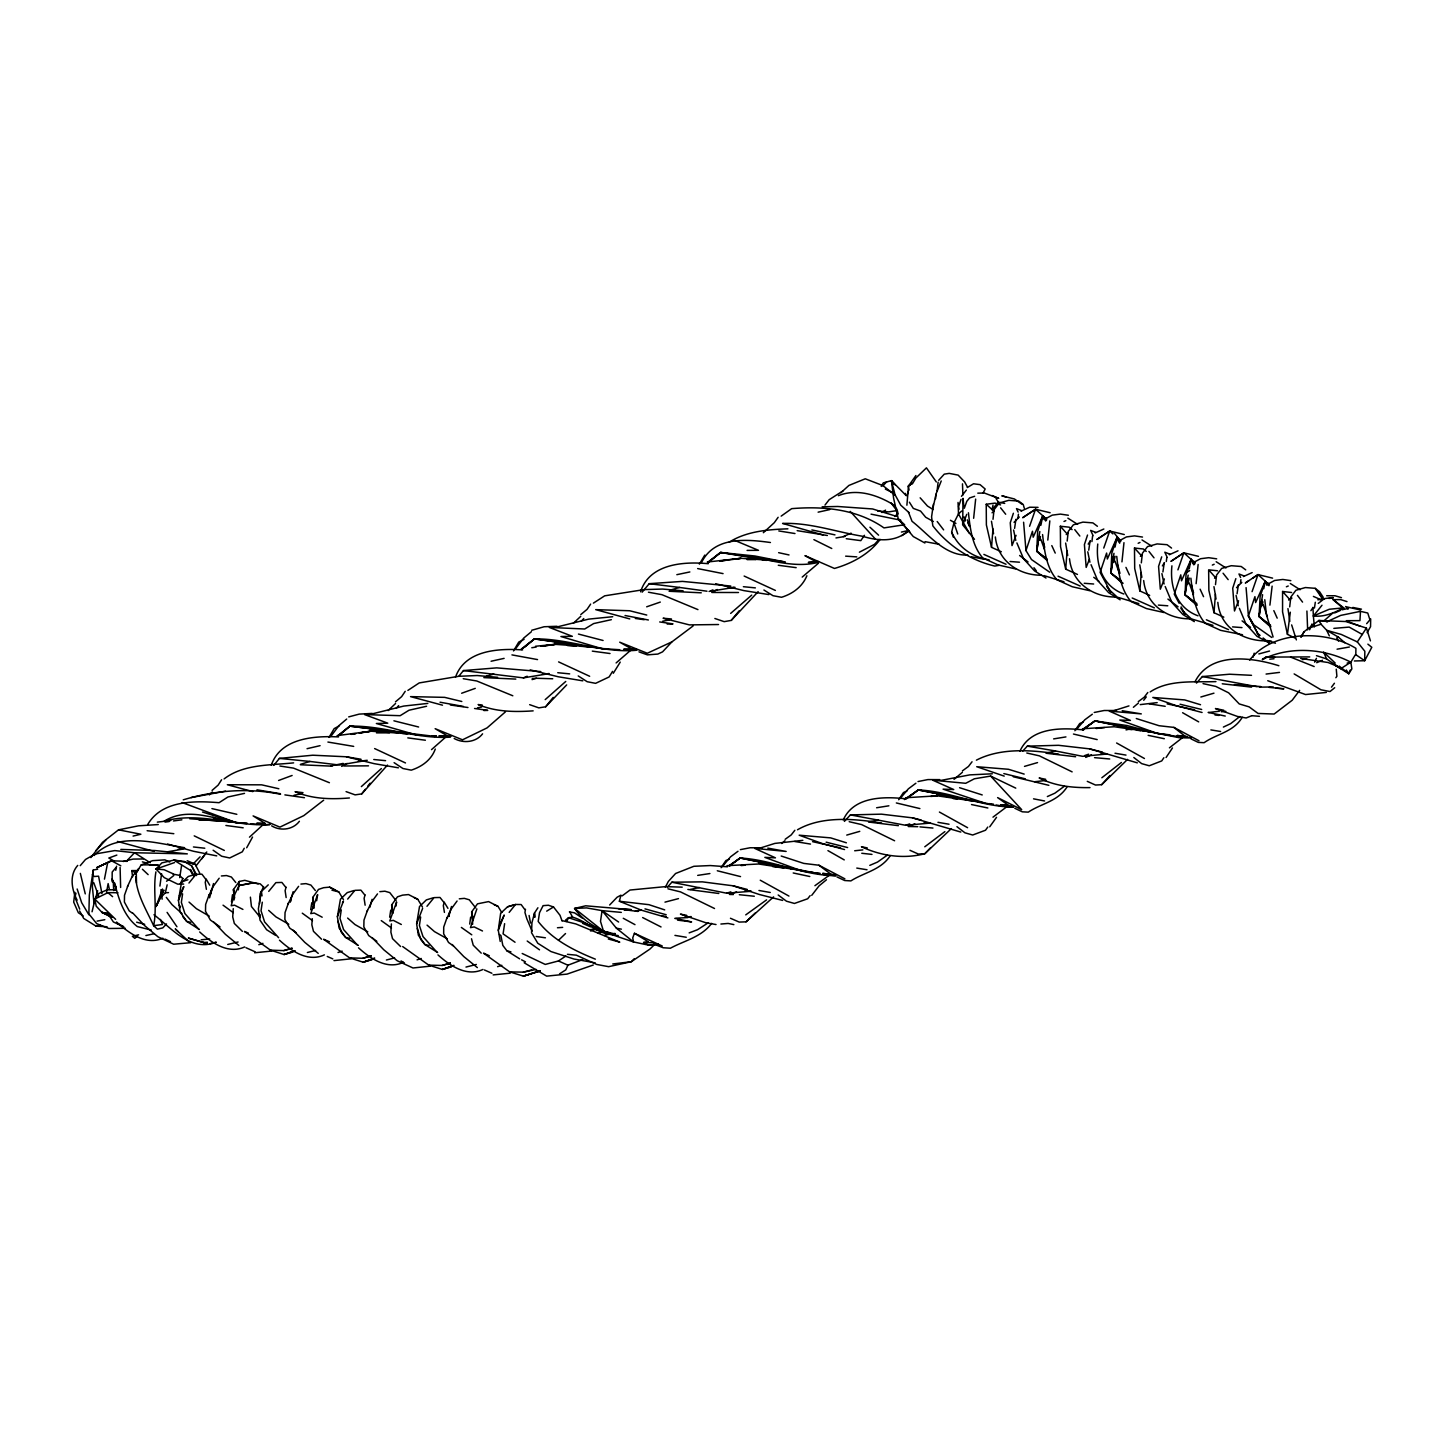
<?xml version="1.0" encoding="UTF-8"?>
<svg xmlns="http://www.w3.org/2000/svg" width="1444" height="1444" viewBox="0 0 1444 1444"><rect width="100%" height="100%" fill="white"/><g stroke="black" fill="none" stroke-linecap="round" stroke-linejoin="round"><path stroke-width="1.5" d="M1291.604 592.509L1282.579 591.48L1282.561 611.877L1287.434 634.367L1295.25 638.158M1306.91 611.029L1307.65 629.837M1355.808 654.601L1355.916 648.338C1325.773 629.512 1272.417 630.45 1249.674 660.088M161.584 873.746L159.905 886.074M181.619 865.335L179.706 877.627M534.298 917.265L534.497 913.023L537.926 907.771M935.604 498.703L935.802 494.299M238.332 889.865L239.325 881.454L244.794 880.335L258.169 883.963M97.669 869.216L93.282 870.01L92.362 886.706L94.022 903.529L92.055 911.778M1370.121 620.397L1367.757 613.032L1360.483 611.335L1359.959 620.631L1346.331 620.685M259.487 903.908L260.1 893.818L263.566 886.797M907.933 493.686L908.384 486.105L912.067 483.451L908.384 486.105L909.088 490.112M975.657 499.082L973.635 518.288M1049.824 520.887L1047.803 540.074M1123.974 542.673L1121.952 561.878M1198.141 564.478L1196.119 583.665M391.396 923.925L390.891 932.174L392.515 938.636L400.602 946.524M233.26 908.655L232.719 916.922L234.325 923.438L242.393 931.38M312.247 918.637L311.85 924.828L313.474 931.326L321.543 939.214M1272.128 586.138L1269.908 605.144M115.213 890.172L115.52 885.966M1001.342 551.77L991.541 547.348L992.967 528.901M1077.459 574.441L1065.69 569.135L1067.134 550.706M1149.659 595.361L1139.858 590.939L1141.283 572.492M1223.808 617.148L1214.007 612.725L1215.451 594.296M906.886 505.219L908.041 491.772M500.22 941.434L498.288 930.261L500.635 913.294L507.566 906.796L514.154 904.865M1287.434 634.367L1290.322 612.202M993.003 519.28L994.068 509.696L999.194 503.017L1008.796 500.328L1018.742 501.104L1023.236 504.498L1024.301 508.27M1067.17 541.067L1068.235 531.5L1073.361 524.822L1082.964 522.114L1092.891 522.89L1097.404 526.284M1141.32 562.871L1142.384 553.287L1147.511 546.608L1157.113 543.919L1167.059 544.695L1171.553 548.088M1215.487 584.658L1216.552 575.091L1221.678 568.413L1231.281 565.705L1241.208 566.499L1245.721 569.875M1289.691 606.877L1290.81 597.076L1295.9 590.271L1305.376 587.546L1315.159 588.322L1319.599 591.733L1323.227 597.311L1322.307 598.538L1315.159 588.322M74.835 892.302L73.698 902.085L78.355 912.752L83.174 915.911M449.012 916.272L449.481 912.337M937.102 490.707L938.113 482.152M1018.002 517.909L1018.435 514.208M1091.935 541.554L1092.585 536.013M1166.319 561.499L1166.752 557.799M1240.468 583.304L1240.919 579.604M211.041 893.529L211.51 889.522M437.622 952.499L424.951 944.575L418.363 935.171L416.63 923.853L419.518 906.525L426.359 899.901L433.038 897.861M562.059 920.911L560.001 915.279L553.503 906.976L548.431 905.244L542.998 905.659M199.362 929.449L186.691 921.38L180.139 911.85L178.442 900.442L181.403 883.006L188.316 876.472L194.958 874.468M358.274 945.351L345.621 937.427L339.087 927.987L337.391 916.633L340.423 899.215L347.246 892.609L353.942 890.533M469.715 924.07L470.636 917.12M290.479 901.688L291.002 897.681M933.384 504.209L931.579 516.916L932.842 525.833C948.076 545.652 970.44 560.398 994.772 566.066L999.122 565.326M420.637 917.048L419.41 925.532L423.002 936.614L437.117 952.372M182.594 893.818L181.348 902.374L184.886 913.565L198.893 929.467M1014.591 528.378L1015.926 519.335M1088.74 550.182L1090.076 541.121M1162.907 571.968L1164.243 562.925M1237.057 593.773L1238.392 584.73M231.455 901.778L232.502 894.702M341.271 909.9L339.99 918.438L343.564 929.557L357.607 945.315M621.299 912.391L602.076 910.641L600.505 921.362L603.538 931.344L607.762 934.124L618.267 935.586M1314.455 608.014L1315.303 602.274M262.303 902.193L261.039 910.749L264.577 921.886L278.602 937.697M504.624 923.655L503.09 933.853L515.039 942.246M1038.976 536.59L1036.72 551.229L1046.81 560.182M395.945 906.128L396.595 902.013L389.772 920.983L393.31 920.351L401.324 924.485M93.282 870.01L89.329 895.118L88.86 914.756L81.676 902.699L77.146 888.999M316.651 900.785L317.626 894.612L310.731 913.637L314.232 913.023L322.192 917.211M389.663 917.193L390.746 910.135M1039.824 531.536L1036.72 551.229L1047.026 559.893M1113.974 553.341L1110.887 573.033L1122.656 583.466M1188.141 575.127L1185.037 594.82L1196.805 605.253M310.695 909.756L311.814 902.699M525.472 909.233L524.948 912.482L526.861 918.871L532.096 931.145M1261.388 601.913L1259.042 616.516L1270.576 626.931M1262.597 594.693L1259.042 616.516L1270.792 626.588M104.455 879.143L107.65 862.79M106.513 892.392L108.138 883.62L109.383 889.414M115.755 870.263L116.567 866.201M1040.889 525.255L1042.803 515.761L1046.503 520.345M1115.057 547.059L1116.97 537.565L1119.425 540.616M1189.206 568.846L1191.12 559.351L1194.82 563.936M1263.735 588.719L1265.269 581.156L1268.969 585.722M194.074 876.075L194.76 872.717L191.745 865.985L184.327 861.454L173.876 860.101L161.836 862.898L156.024 869.035L164.273 877.645L177.738 884.161L183.641 884.071M155.916 871.887C152.829 889.63 157.306 907.753 153.642 925.694L157.396 929.142L162.775 927.896L166.529 923.925M268.259 884.847L261.418 891.435L258.368 908.872L260.064 920.261L266.598 929.719L275.623 935.423M993.021 505.129L992.01 509.678L998.382 502.169L1004.699 503.396M933.023 507.783L936.217 493.505L941.235 480.96M162.486 888.999L156.078 906.489L160.374 897.915L165.356 892.753L167.161 884.829M1040.51 536.482L1039.644 540.363L1039.409 536.446M1115.111 556.337L1113.793 562.149L1113.45 556.301L1110.887 573.033L1122.909 583.123M1189.278 578.141L1187.961 583.954L1187.618 578.087L1185.037 594.82L1197.058 604.928M1262.94 601.823L1262.056 605.686L1261.731 599.838M75.954 893.204L74.944 897.247L79.709 909.178M953.365 537.204L951.65 532.096L953.961 522.872L958.455 513.902L961.686 511.032M667.886 917.915L641.371 910.171L619.368 901.255L620.938 895.172L617.111 897.229L609.657 904.991M286.074 887.176L285.118 890.659L286.147 897.554M1253.085 657.237L1254.186 653.175M209.597 897.825L213.513 883.529M365.061 894.865L364.105 898.33L365.133 905.207M448.705 916.579L451.485 906.489M290.28 901.886L293.15 891.688M369.79 907.446L372.083 899.305M94.022 903.529L97.669 890.731M180.301 883.674L182.955 878.349M1029.59 526.284L1035.547 509.227L1050.131 512.746M1103.757 548.07L1109.696 531.013L1124.28 534.551M1177.925 569.875L1183.863 552.817L1198.448 556.337M1252.074 591.661L1258.013 574.604L1272.597 578.141M1013.381 513.27L1010.259 522.8L1012.009 545.615L1016.071 535.345M1087.531 535.056L1084.408 544.605L1086.177 567.402L1089.426 559.207M1161.698 556.861L1158.575 566.391L1160.326 589.206L1164.387 578.936M1235.847 578.647L1232.725 588.195L1234.494 610.992L1238.555 600.74M1049.68 572.203L1031.503 559.55L1025.962 550.579L1032.46 531.266L1033.182 537.204L1042.803 515.761L1045.727 521.067M1246.082 587.618L1248.41 615.956L1259.006 635.901L1248.41 615.956L1254.926 596.643L1255.63 602.563L1265.269 581.156L1267.236 584.676M961.054 499.371L958.617 506.465L959.015 509.245M447.117 917.409L443.723 927.048L443.651 933.799L448.561 942.481L453.434 945.928M127.938 885.569L124.509 895.226L124.401 902.067L129.22 910.875L132.451 913.24M367.444 910.406L363.978 920.099L363.834 926.886L368.725 935.586L376.83 941.308M964.321 508.252L966.794 501.321L969.592 497.945L974.628 496.285M209.127 894.72L205.644 904.431L205.499 911.254L210.355 920.008L220.066 926.94M288.511 902.861L285.046 912.572L284.865 919.395L289.757 928.113L296.237 932.698M662.236 946L634.421 933.275L632.725 937.914L633.519 941.939L649.186 945.279L657.092 944.232M498.288 930.261L504.173 915.027L499.516 925.261M963.473 522.728L966.74 514.353M416.63 923.853L422.641 908.402M337.391 916.633L343.455 901.164L342.481 902.717M178.442 900.442L183.803 886.941M1335.628 665.594L1348.786 673.68L1350.194 670.106M476.881 908.908L470.455 927.626L474.21 926.922L482.495 930.983M1309.636 629.746L1312.036 623.934M160.374 897.915L163.894 890.046L156.078 906.489M271.255 765.284C280.515 738.064 314.088 735.682 338.528 736.927M582.78 959.574L567.925 965.206L565.759 969.881L559.55 973.87M127.505 886.526L132.018 876.761L138.624 868.783L135.537 874.162M566.752 921.489L568.521 917.698L572.6 917.175C585.416 920.64 594.585 931.398 607.762 934.124M1314.654 662.164L1316.441 658.32M455.528 677.128C464.932 650.125 498.397 648.248 522.584 649.908M179.291 895.948L183.677 886.58M640.594 591.805C649.421 563.702 683.535 561.355 708.282 563.702M446.81 918.438L451.412 908.763L457.08 901.002M208.766 895.84L213.459 886.074L219.181 878.223M288.096 903.98L292.825 894.197L298.601 886.345M367.029 911.489L371.74 901.724L377.498 893.89M263.638 887.103L260.209 883.854L253.566 882.681L239.108 885.479L234 895.858L231.166 905.767L234.578 905.189L242.917 909.413M542.655 906.525L539.514 912.698L538.197 921.471C552.474 939.845 574.207 950.639 595.361 959.159M665.341 887.302L668.301 881.508L675.593 873.494L693.878 866.292L710.322 865.552L727.469 866.797M983.202 492.855L985.169 489.011L980.061 484.642L973.545 483.776L967.281 487.567M179.904 907.789L180.518 906.597L179.182 905.226M252.538 837.069L246.689 847.772M843.242 819.993C853.747 796.167 884.45 796.366 906.543 798.893M1019.915 751.241C1030.529 727.253 1061.394 727.523 1083.668 729.942M244.235 848.26L242.303 851.816L229.686 857.971L221.654 856.238L213.134 850.227M1195.036 681.748C1210.162 651.424 1251.984 657.309 1278.861 665.72M259.667 916.164L260.299 914.991L259.017 913.637M435.276 749.075C431.341 759.959 421.901 766.674 411.251 770.157L402.948 768.515L394.104 762.667M147.829 824.289C162.161 800.265 194.344 800.68 219.055 802.702L227.917 796.998L244.523 793.37M1301.152 636.912L1304.076 631.714L1318.841 620.487L1345.772 621.534L1366.421 628.068L1370.446 640.865M620.234 662.11L613.303 673.265M895.731 516.14L897.933 512.277M1367.107 632.653L1370.555 626.66L1370.681 618.953L1366.656 623.682M329.015 737.415L334.16 728.642L339.466 725.682M513.523 650.937L518.739 642.093L524.082 639.331M881.237 486.393L883.313 482.874L891.435 480.653L895.37 485.058M806.889 575.759C802.377 586.769 792.666 593.845 781.529 597.274L772.991 595.704L763.912 590.018M1300.9 637.093L1304.076 631.714M699.365 564.153L704.78 555.092M912.464 483.74L915.839 478.072L926.434 467.856L936.326 481.953M1316.459 655.666L1326.639 658.933L1340.772 668.698L1350.844 662.2L1355.302 654.836M1354.364 660.973L1364.688 660.72L1364.833 651.262L1357.342 641.912L1366.421 628.068M612.581 671.37L609.115 676.947L595.614 683.337L587.185 681.712L578.232 675.936M1172.456 747.956L1166.084 757.486M77.723 865.407C69.095 875.1 71.677 889.576 77.128 900.172M169.778 862.05L164.887 859.866L152.649 860.642L141.223 864.902L136.278 872.736L136.512 882.988M221.6 779.742L218.152 785.103L212.069 790.409M1339.13 666.045L1348.786 673.68L1351.855 668.933L1350.844 662.2C1323.841 648.157 1289.781 646.009 1262.291 659.457L1266.027 657.092L1309.726 656.912M1014.049 522.331L1019.32 516.988M1088.198 544.117L1090.364 540.814M996.522 817.322L989.718 826.798M1162.366 565.922L1164.514 562.6M1236.515 587.708L1241.786 582.365M721.116 867.7L725.881 860.552L729.31 859.108M898.673 799.741L903.457 792.557L906.85 791.095M1074.896 730.736L1079.697 723.534L1083.036 722.054M405.222 691.315L401.649 696.622L395.475 701.838M1163.864 757.739L1161.734 760.916L1149.244 765.771L1141.662 763.623L1133.829 757.522M1310.881 610.686L1312.776 607.852M590.65 604.097L587.04 609.386L580.795 614.566M864.469 535.309L860.804 540.634L846.256 538.72M908.384 486.105L915.929 475.509M206.781 851.978L196.077 865.84M201.907 858.801L205.698 853.476M778.135 517.295L774.309 522.674L763.334 532.71M392.208 913.204L391.667 904.901L397.461 896.832L402.551 895.136L408.508 894.558L417.785 899.323L422.46 907.031M1335.862 677.723L1336.891 676.279L1336.26 669.186M987.786 827.069L985.512 830.228L972.696 835.011L964.953 832.827L956.939 826.672M239.325 881.454L233.477 889.486L234.163 899.937M387.497 765.067L361.74 793.893L355.116 794.868L346.073 791.619M1299.636 690.358L1292.199 700.25L1274.149 714.04L1258.067 713.444L1249.132 706.874L1239.241 703.932L1228.645 692.831L1215.74 686.405L1203.051 683.626M330.658 736.584L338.979 725.574L346.704 719.04M1331.494 687.163L1334.436 683.247M90.9 857.61L102.452 842.375L118.552 829.831L138.534 825.824L158.262 824.56M1147.818 692.488L1144.262 697.181L1138.287 701.622M105.917 839.848L95.665 850.823M515.418 648.916L523.721 638.067L531.446 631.66M972.047 761.782L968.455 766.457L962.426 770.879M824.993 505.075L829.199 499.66L843.079 490.852M701.748 562.077C714.744 536.356 746.295 539.19 770.428 542.511M1143.72 700.25L1146.301 696.911M361.74 793.893L365.314 789.308M367.697 786.24L370.097 783.189M794.85 830.282L791.204 834.939L785.139 839.307M810.138 895.641L807.683 898.764L794.435 903.457L786.457 901.2L778.19 894.991M961.469 496.303L966.361 490.076M758.154 591.625L731.242 620.415L724.166 621.642L714.87 618.483M693.102 625.956L671.875 641.894L662.561 651.858L657.814 654.078L647.399 654.854L638.97 651.858M509.172 912.391L515.526 904.467L521.14 904.54L524.75 909.467M273.782 765.374L279.396 758.407L312.77 755.212L346.38 756.782L360.982 759.237M1314.383 626.876L1313.372 615.992L1322 605.235M529.659 704.672L538.829 707.867L545.652 706.784L553.196 697.398M188.965 883.024L196.023 874.324L201.907 874.162L205.553 878.999M880.154 539.406C868.999 554.388 851.653 563.539 834.452 568.449L804.958 555.633L816.835 562.221L808.315 562.42L818.622 561.554M426.973 906.291L434.048 897.626L440.005 897.464L443.831 902.301M268.728 891.381L275.894 882.627L281.887 882.428L285.713 887.248M459.228 675.72L463.452 670.576L496.7 667.868L540.778 671.586M347.679 899.089L354.881 890.352L360.892 890.136L364.772 894.955M731.242 620.415L739.147 610.83M642.147 592.166L649.24 583.683L682.362 581.39L730.772 586.047M115.664 867.916L112.181 872.068L112.145 881.742M722.361 866.544L730.52 856.852L737.974 851.292M900.045 798.604L908.366 788.839L915.893 783.226M80.232 865.66L85.539 859.451L95.051 854.018L114.78 850.588L134.545 852.754L187.323 853.873L154.851 850.534L120.845 849.415M1076.376 729.599L1084.769 719.816L1092.35 714.202M1127.565 759.382L1101.664 784.688L1095.509 785.049L1087.278 781.348M951.379 828.585L924.792 853.747C903.763 859.18 881.345 856.093 861.454 846.744L867.248 847.899M667.399 887.23L671.839 882.23L702.344 881.851L733.101 885.804L747.216 889.414M882.934 485.924L886.652 481.773M773.587 896.886L746.025 921.832L739.202 922.084L730.447 918.258M1101.664 784.688L1110.003 775.482M396.197 708.354L398.67 705.611M938.672 480.311L944.25 474.155L949.213 473.379L958.148 475.112L964.646 481.917L967.318 486.899M1196.462 683.102L1202.401 676.55L1229.53 674.222L1251.515 675.323M879.035 539.442L874.522 544.334L859.379 552.186M581.264 621.227L583.755 618.537M844.397 821.383L850.408 814.903L881.436 814.163L912.428 817.846L921.128 820.048M1022.803 751.024L1027.334 746.151L1058.524 745.303L1089.66 748.876L1102.422 752.125M811.745 895.334L819.019 885.912L826.455 879.775M127.902 859.685L134.545 852.754L150.194 862.736M545.652 706.784L566.68 684.907M930.658 847.646L924.792 853.747L918.366 854.054L909.955 850.299M193.009 864.072L200.084 856.852M634.259 958.726L631.335 961.704L608.628 966.686L596.697 964.448L576.318 955.17L567.42 954.322M1288.662 600.054L1291.965 598.087M1242.255 717.289C1233.465 732.126 1216.823 733.787 1204.116 742.685L1198.303 742.396L1191.011 738.877M94.059 855.534C117.596 831.202 155.212 843.043 184.561 847.682M209.362 794.886L212.34 791.962M381.378 768.569L361.361 786.601M655.377 943.78L649.908 949.087L631.335 961.704L612.761 963.978M1067.008 786.998C1057.766 801.492 1041.268 803.478 1028.272 812.142L1022.298 811.817L1014.771 808.261M565.741 681.46L545.2 699.618M558.521 940.279L565.525 933.546M299.395 821.293C293.006 829.831 280.497 831.329 271.652 825.86M746.025 921.832L755.519 912.77M388.129 710.574L395.566 703.499M751.728 595.108L730.646 613.411M890.118 855.931C880.551 870.191 864.126 872.447 850.877 880.894L844.722 880.533L836.96 876.923M573.322 623.285L580.759 616.335M482.585 733.823C475.942 742.451 463.289 743.624 454.174 738.48M992.064 512.819L994.014 511.032M1066.232 534.623L1068.163 532.836M1140.381 556.409L1142.33 554.622M1214.548 578.214L1216.48 576.427M249.469 837.177L264.126 823.73M840.859 492.729L848.91 485.437L865.263 478.794L882.862 485.563L894.955 495.057M323.673 800.193L303.8 815.625L279.937 827.123L253.097 815.896L265.209 823.477L256.707 823.333L265.389 823.549M431.521 749.635L445.366 737.397M1323.444 621.299L1332.794 613.05M505.472 711.82L487.043 727.902L462.513 739.815L435.149 728.678L447.676 736.043L438.94 735.917L451.304 736.025M616.119 662.94L630.288 650.612M711.712 923.348C701.098 937.318 684.673 940.459 670.377 948.221L663.193 947.751L653.464 943.997M802.214 577.077L818.495 563.196M338.311 735.989L349.881 726.151C383.887 725.321 416.576 739.346 450.456 737.144M1121.428 762.468L1101.844 777.756M781.637 843.495L784.94 840.697M954.051 779.345L962.408 772.287M1133.378 707.289L1138.432 703.048M137.451 936.109L134.797 938.329L132.397 936.362L138.588 934.846M338.546 735.592L349.881 726.151L381.27 730.104L370.205 730.014L389.681 731.855M524.551 647.165L534.442 638.898C568.954 638.41 602.094 653.446 636.551 650.251M944.881 831.618L924.774 846.798M708.426 562.456L720.628 552.456L754.941 556.012L785.175 561.987L720.628 552.456L708.083 561.969M565.488 920.171L568.521 917.698L587.311 923.907M521.464 649.511L534.442 638.898L565.813 643.176L554.749 642.959L576.445 645.179M1334.707 687.723L1330.032 691.532L1320.971 689.799L1294.149 673.915M707.65 562.871L720.628 552.456L758.19 558.72M338.167 735.375L349.881 726.151L435.041 736.44M166.547 881.255L173.803 875.515M766.602 899.865L745.736 914.882M1318.246 603.43L1324.437 598.592L1332.92 597.563M1169.423 747.848L1182.51 737.631M822.99 534.948L782.594 523.432C810.012 522.457 835.769 531.861 862.501 536.247C877.663 541.031 896.237 542.529 908.457 530.435M521.049 649.24L534.442 638.898L601.823 648.609L619.783 649.728M894.811 516.501L898.294 513.793M1239.891 716.495L1230.631 723.661L1223.375 727.072M992.985 817.16L1006.45 806.997M1262.67 659.637L1266.027 657.092L1274.673 657.11M729.491 866.057L740.176 858.007C772.847 859.721 803.153 875.624 835.859 875.714L823.279 874.396M908.096 797.611L918.312 789.94C950.784 791.33 980.945 806.961 1013.381 807.015M1082.91 729.888L1094.949 720.917L1126.898 725.52L1157.222 733.371L1176.806 736.386M622.093 895.912L629.981 890.046L665.702 886.598L682.2 887.157M1064.463 786.168L1054.842 793.207L1047.351 796.565M907.861 797.557L918.312 789.94L947.3 795.626L936.957 794.85L956.036 798.009M1082.675 729.834L1094.949 720.917L1132.638 728.841M729.798 865.516L740.176 858.007L769.02 863.891L758.678 863.061L784.182 867.411M814.921 885.695L830.553 874.36M781.168 516.122L791.673 508.649C823.495 506.05 856.96 508.974 883.981 527.908L903.98 524.804M887.428 855.083L877.519 862.068L869.793 865.371M904.377 799.561L918.312 789.94L991.649 804.344M882.013 512.53L885.533 510.111M729.058 865.66L740.176 858.007L819.055 873.728M1082.657 729.346L1094.949 720.917L1179.17 737.703L1191.336 737.613L1183.322 737.397M224.109 778.912C243.458 763.948 270.281 765.374 293.619 762.865M522.205 953.491L545.254 964.43L558.449 960.964L565.886 956.018M407.894 690.394L419.229 682.922L458.687 676.297L477.206 675.539L497.602 677.326M1035.547 509.227L1022.821 517.62L1035.547 509.227L1046.719 519.335L1045.564 517.71M1109.696 531.013L1096.989 539.424L1109.696 531.013L1112.891 533.901M1183.863 552.817L1171.138 561.211L1183.863 552.817L1195.036 562.925L1193.881 561.301M1248.934 580.614L1245.306 583.015L1258.013 574.604L1269.186 584.712L1268.031 583.087M1252.562 578.214L1258.013 574.604M593.412 603.123L604.675 595.831L644.096 589.603L662.579 589.062L683.12 590.831M708.174 922.842L697.56 929.701L689.149 932.896M901.778 535.652L908.817 531.175M546.68 911.146L553.503 906.976M797.503 829.758C821.871 815.679 854.559 818.712 881.58 823.026M1186.679 572.384L1189.694 570.633M976.397 760.158C1000.62 747.559 1032.261 749.851 1058.741 754.165M729.184 542.186C746.458 531.248 767.919 529.533 787.901 528.829M1150.182 691.911C1169.207 679.294 1194.08 682.416 1215.956 681.604M172.847 873.674L164.111 869.721L156.024 869.035L159.4 867.104M120.809 865.804L111.513 860.768L96.928 867.591L111.513 860.768L127.198 861.364M96.928 867.591L111.513 860.768M341.668 766.403L347.12 763.425M1266.532 584.838L1274.655 580.47L1282.813 579.459L1290.828 580.65M1044.12 519.497L1052.261 515.129L1060.383 514.1L1068.361 515.255M1118.27 541.283L1126.428 536.933L1134.533 535.886L1142.511 537.06M1192.437 563.088L1200.578 558.72L1208.7 557.691L1216.678 558.846M717.361 589.513L711.784 592.473L738.498 592.509M671.875 641.894L647.291 653.266L619.711 642.183L632.472 649.403L623.646 649.295L636.262 649.258M117.939 892.717L107.903 892.645L94.763 899.089L96.225 906.2L102.019 912.446L111.152 917.102M1344.779 642.706L1338.462 637.165L1336.675 638.013L1338.534 641.118M1326.747 621.786L1340.718 615.397L1360.483 611.335M1085.707 757.414L1091.429 754.797M531.681 630.288L544.117 626.75L557.041 626.281M1020.98 511.158L1029.698 507.223L1038.055 507.367M1095.148 532.944L1103.848 529.009M1169.297 554.749L1178.015 550.814M1243.464 576.535L1252.165 572.6M909.016 826.419L914.81 823.82M1064.011 521.464L1065.834 520.67M1138.161 543.269L1139.984 542.457M1212.328 565.073L1214.151 564.261M843.332 536.572L851.094 533.161M343.185 763.407L330.73 765.952M463.452 670.576L523.378 677.886L527.186 676.243M730.628 894.377L736.53 891.832M709.094 591.498L712.939 589.856M1334.671 612.924L1340.104 610.595M1312.939 607.364L1313.372 615.992L1329.292 609.26L1343.732 607.834L1333.137 599.639L1340.718 599.603L1346.999 601.606M1286.387 586.787L1288.265 586.011M1316.693 662.688L1322.487 660.305M1251.731 715.719L1246.136 717.975L1237.49 716.459L1215.451 708.553L1223.826 710.249M593.249 965.025L567.059 974.104L546.644 976.126L524.172 962.769M292.121 775.464L278.602 780.482M598.141 933.365L602.094 931.849M116.838 855.083L108.823 858.025L114.437 861.202M475.257 688.373L461.647 693.246M374.321 958.383L363.166 962.209L349.628 957.895L323.582 939.268L329.485 941.741M453.542 965.621L442.387 969.429L428.796 965.152L402.677 946.56M295.208 950.73L284.035 954.52L270.479 950.17L244.451 931.434L248.386 933.095M540.273 970.891L523.396 976.144L509.66 971.866L483.505 953.166L489.299 955.729M403.399 962.336C386.992 970.025 370.368 958.581 358.509 947.824M660.305 602.076L646.677 606.805M324.395 954.863C307.951 962.516 291.327 951.018 279.486 940.206M482.928 969.466C466.484 977.119 449.878 965.621 437.965 954.899M374.718 958.13L363.166 962.209L372.065 959.682M453.939 965.368L442.387 969.429L451.304 966.884M1084.624 755.609L1088.614 754.201M293.673 951.163L284.035 954.52L292.952 952.029M156.024 869.035L174.525 862.573M244.74 946.921C228.17 954.502 211.564 942.842 199.705 931.976M850.408 814.903L905.659 825.282L909.702 823.892M590.506 930.965L596.679 928.871M162.901 938.221C145.609 945.784 128.877 932.986 116.513 922.012M417.081 959.845L421.233 958.473M338.022 952.499L342.156 951.145M258.801 944.701L262.952 943.365M671.839 882.23L726.675 893.204L730.844 891.851M497.602 966.668L501.808 965.332M1112.421 711.152L1128.973 705.899M758.714 848.512L774.886 843.404L802.846 840.336M1310.899 627.436L1321.061 624.241L1326.729 630.324L1338.462 637.165M532.06 679.601L536.374 678.265L552.727 678.77M184.218 880.93L187.9 879.793M79.619 911.002L83.698 918.438L96.116 926.182L100.214 924.9M349.628 957.895L362.859 958.274L371.072 955.747M428.796 965.152L442.135 965.458L450.347 962.949M270.479 950.17L283.764 950.603L291.995 948.094M1213.953 693.174L1200.848 697.001M1037.532 762.594L1024.5 766.385M300.496 764.327L309.955 761.457L339.448 765.049L363.653 760.916M859.776 831.347L846.744 835.083M486.285 676.243L493.884 674.041M97.073 921.11L104.816 919.702M507.566 906.796L515.526 904.467M183.244 799.832C214.795 790.355 248.151 787.648 280.533 794.272M670.052 590.145L679.564 587.455L706.982 591.21M678.481 898.619L664.98 902.139M1258.843 653.933L1269.565 651.027M362.859 958.274L371.126 956.054M442.135 965.458L450.402 963.256M348.708 716.892L359.213 714.112L372.245 713.408M283.764 950.603L292.031 948.419M509.66 971.866L523.306 972.155L531.771 969.917M555.543 627.328L588.737 619.115L612.725 616.714M370.639 714.275L403.778 706.062L427.821 703.409M1343.732 607.834C1334.509 612.635 1324.491 617.274 1313.372 615.992M386.396 960.007L394.627 957.913M604.206 935.477L612.166 933.474M465.979 967.065L476.339 964.466M307.373 952.517L315.622 950.459M123.227 861.49L133.065 859.09L143.317 858.963M1347.126 663.103L1350.844 662.2M227.737 944.466L238.098 941.975M133.083 836.076L140.862 834.235L118.552 829.831M215.968 942.318C190.752 952.065 171.836 928.546 153.985 914.738M838.368 495.689C857.285 488.054 878.06 495.148 894.504 505.4M307.049 748.696L320.081 745.664M1126.031 729.906L1130.165 728.967M210.174 943.6L216.185 942.228M1046.485 753.028L1055.492 750.97L1082.639 756.313L1105.418 754.165M426.594 706.26L409.013 710.231L400.168 715.683L364.592 714.599L387.768 723.173L376.361 723.498L417.334 735.195L421.486 735.339M1302.38 659.655L1306.694 658.699M869.432 821.853L878.439 819.831M145.898 935.55L154.364 933.672M818.116 512.169L829.686 509.606M901.399 532.078L908.745 530.453M611.353 619.675L593.646 623.573L584.712 629.006L549.334 627.436L572.347 636.317L560.922 636.533L601.823 648.609L608.141 648.789M491.086 661.244L504.118 658.374M1341.927 609.819L1348.497 608.393M690.322 889.45L699.419 887.5M941.217 780.356L969.863 774.868L992.335 773.803M523.306 972.155L536.175 969.447M676.839 574.676L689.853 571.95M1094.227 712.47L1104.173 710.502L1116.447 710.52M918.023 781.547L927.896 779.579L939.99 779.634M294.034 795.265L302.464 793.604M740.375 849.632L750.14 847.754L762.017 847.863M662.597 621.245L669.113 619.999M477.386 707.849L481.682 707.018M225.553 791.15L191.059 797.575M239.108 885.479L252.483 883.06M167.432 851.834L182.919 849.09M1349.364 647.02L1337.072 649.186M351.091 734.346L355.098 733.642M359.105 732.938L370.928 731.206L408.129 733.769M1266.081 674.059L1279.492 672.399M337.084 735.628L370.928 731.206L360.152 732.956M523.378 677.886L547.872 673.825M711.152 591.156L733.787 587.437M1015.764 788.135L990.656 776.078L974.375 778.785L965.729 783.298L932.752 780.211L953.744 789.561L943.094 789.146L984.826 803.117M835.968 537.944L845.101 536.446M817.972 562.456C800.102 566.86 781.673 563.106 764.075 559.333M531.789 647.742L536.229 647.02M540.688 646.298L555.254 644.349L592.744 646.966M351.542 734.346L355.838 733.66M1053.633 738.895L1065.943 736.909M635.378 911.128L641.371 910.171M876.616 807.756L888.89 805.806M897.428 510.508L888.692 511.88L877.681 511.068M720.051 560.976L741.115 558.305L772.468 560.507M697.705 875.389L709.907 873.548M658.32 943.871L649.186 945.279L643.573 942.481L648.338 941.777L634.421 933.275M542.403 646.226L555.254 644.349L535.507 646.262M707.289 562.023L741.115 558.305L732.613 559.424M164.995 822.087L169.219 821.51M173.442 820.95L181.89 819.813M991.541 547.348L986.378 524.93L986.234 504.263L995.06 503.108L1000.584 504.913M719.87 561.084L728.372 559.983M614.801 934.358L610.686 933.961L615.018 933.438M1317.831 599.802L1324.455 598.989M1328.877 598.448L1333.299 597.906M1208.574 712.524L1219.404 711.206M178.262 849.162L184.579 848.386M1140.218 704.618L1157.167 702.614M157.342 822.123L170.807 820.535M358.437 761.295L367.245 760.302M1034.77 781.727L1045.817 780.464M542.475 674.276L549.153 673.536M1082.422 728.787L1114.226 726.747L1152.095 732.144M1096.14 728.498L1104.516 727.596M905.568 797.756L937.318 795.824L975.602 801.384M728.263 587.997L734.978 587.275M854.686 850.769L862.844 849.884M726.964 865.678L758.587 863.999L801.962 870.533M333.979 960.603L351.036 958.816M430.041 966.18L412.984 967.985L397.244 960.765L383.779 949.773L372.137 937.661M376.451 732.866L389.465 732.848M1269.763 659.168L1274.041 658.735M254.613 952.769L271.725 951.054M1221.353 711.766L1225.794 711.314M930.73 796.474L937.318 795.824L931.976 796.204M741.079 865.588L745.23 865.191M493.126 974.899L510.255 973.184M201.221 939.791L209.723 938.961M590.488 929.521L594.838 929.106M343.473 899.648L338.817 891.923L329.575 887.139L323.618 887.699L318.528 889.396L312.716 897.464L313.366 907.879M967.931 555.038C944.972 556.211 928.564 534.226 912.03 521.302L908.493 512.169M379.826 891.67L384.898 891.201L389.79 892.627L396.125 900.731M459.282 898.836L464.372 898.367L469.3 899.793L475.69 907.879M207.394 942.21L203.171 942.607L207.07 943.51L188.46 938.131L207.07 943.51M684.853 917.157L691.243 916.579M905.659 825.282L928.691 823.224M300.93 884.071L305.984 883.62L310.893 885.064L315.352 890.533M190.879 942.679L173.641 944.214L157.865 936.723L144.436 925.46L132.83 913.077M269.829 824.596C234.506 826.726 199.615 811.239 164.165 821.185C190.608 804.976 219.091 822.159 246.78 823.549M747.108 559.622L755.772 559.586M221.383 875.966L226.473 875.551L231.383 877.031L235.769 882.519M720.899 924.034L728.137 923.438L733.841 924.611M726.675 893.204L750.14 891.363M632.995 650.287L636.93 649.981M557.456 927.752L562.655 927.373M263.404 824.867L269.847 824.434M532.258 678.499L536.374 678.265M344.033 765.988L368.509 765.843M1326.35 692.416L1305.52 694.546L1267.76 680.72M624.711 910.045L631.317 909.684L585.686 905.803L574.55 908.42C587.943 927.932 612.13 934.791 633.519 941.939L616.408 928.203L602.076 910.641L586.571 907.897L574.55 908.42L603.538 931.344L614.043 933.907M675.936 918.185L687.976 917.572M483.884 710.538L487.747 710.376L474.553 708.481M1100.545 754.075L1106.736 753.822M165.356 892.753L168.479 892.627M923.637 823.116L929.9 822.881M667.182 624.061L672.994 623.88L659.709 621.949M331.921 890.172L338.817 891.923M610.686 933.961L614.963 933.835M744.779 891.201L751.133 891.02M822.123 506.826L837.646 506.483L872.609 508.956L896.471 516.356M1010.06 561.499L1019.482 562.203M1084.227 583.286L1093.649 584.008M1158.377 605.09L1167.799 605.794M1232.544 626.876L1241.966 627.598M977.787 493.162L984.375 493.036L998.364 498.306M1259.258 687.145L1273.283 686.965M115.953 889.757L107.091 889.847L99.203 893.294L94.763 899.089L115.628 919.341M125.411 928.311L108.86 928.492L96.694 923.637L89.203 914.305M747.089 550.399L758.479 550.326L734.581 540.345M141.223 864.902L158.118 864.775L149.328 864.739M132.559 876.779L131.819 870.588L138.028 870.57M332.048 766.168L300.388 764.76M1326.675 595.74L1335.032 595.758L1341.476 597.654M515.815 679.095L483.83 677.615M198.406 819.578L202.503 819.596M701.261 592.816L669.095 591.264M1333.841 628.375L1349.183 627.093L1362.414 634.53M1007.262 806.763L1013.471 806.871M908.168 826.491L917.806 826.69M729.419 894.432L733.371 894.558M436.034 735.88L431.918 735.754L436.034 735.862M643.573 942.481L654.294 942.842M202.521 812.051L236.383 822.719L247.105 823.17M1268.825 640.847C1244.584 641.858 1220.162 628.591 1217.833 602.347M402.587 733.48L406.955 733.696M96.116 926.182L107.073 926.741M567.51 645.558L576.264 646.046M580.65 646.298L593.773 647.038M199.146 819.687L230.354 821.546M845.642 556.157L856.797 556.879M173.821 833.693L147.126 830.715M762.342 560.055L766.71 560.362M775.482 560.976L779.85 561.283M1251.551 687.127L1222.256 683.788M189.669 818.712L230.101 821.817M618.357 908.745L631.317 909.684M1347.108 606.967L1359.923 609.855M1234.439 684.618L1260.756 686.568M1075.618 756.746L1046.07 753.245M1276.063 688.192L1283.878 688.806L1269.168 687.38M1252.183 715.737L1259.475 716.314M898.385 825.661L868.53 822.033M250.931 823.874L257.176 824.362M1094.552 757.649L1109.714 758.984M718.787 893.475L687.867 889.432M671.46 618.971L663.103 618.231L689.402 624.891L718.534 624.53M919.972 826.889L932.95 828.062M394.013 732.27L398.327 732.686M402.659 733.083L406.991 733.498M373.761 759.508L385.584 760.663M1242.508 634.746L1220.595 630.342L1205.18 623.321C1194.477 610.902 1192.672 593.809 1190.885 578.16M557.745 672.705L569.676 673.879M353.69 746.386L327.914 742.054M743.371 586.697L755.374 587.888M1187.257 736.53L1177.077 735.501L1185.091 736.241L1173.882 727.397L1159.045 725.718L1136.302 718.534M279.396 758.407L309.955 761.457M739.31 894.72L754.309 896.237M580.777 645.612L593.791 646.93M1215 715.015L1219.097 715.43M482.188 704.997L478.108 704.564C495.888 711.946 514.66 712.109 533.161 710.863M1011.197 805.914L1000.656 804.831L1008.833 805.59L997.624 797.611L1021.684 809.651L990.656 776.078M1065.69 569.135L1060.546 546.716L1060.329 526.248L1069.21 527.186L1072.08 529.641M1139.858 590.939L1134.695 568.521L1134.479 548.052L1143.377 548.991L1146.229 551.428M1217.527 570.777L1208.646 569.838L1208.863 590.307L1214.007 612.725M835.733 874.811L822.629 873.421L830.968 874.234L818.91 865.227L803.766 863.404L781.204 856.039M619.368 901.255L648.97 904.684L664.709 909.882M861.779 853.278L871.977 854.397M536.193 936.488L545.417 937.806M537.547 659.583L511.952 654.89M193.442 846.96L204.795 848.224M762.522 559.207L766.854 559.712M1127.62 729.166L1131.988 729.671M1136.356 730.177L1140.724 730.682M1147.294 731.422L1151.662 731.928L1136.861 729.527M280.443 793.713L256.978 789.814M816.203 872.844L820.102 873.295M1169.839 734.852L1157.222 733.371L1119.768 720.033L1130.417 720.412L1109.263 711.116L1141.301 713.896L1122.205 710.719M900.785 520.201L871.039 514.154M953.202 798.586L957.589 799.092M968.527 800.391L975.097 801.167M303.005 792.666L295.063 791.709C312.608 799.146 331.127 799.434 349.412 797.972M989.122 803.64L993.436 804.146M813.207 872.429L802.142 871.075L764.851 857.375L775.446 857.844L754.707 848.386L786.15 851.437L767.811 848.133M723.065 573.611L697.651 568.575M649.24 583.683L679.564 587.455M772.757 866.617L783.749 867.97M790.355 868.783L794.741 869.324M1327.794 621.624L1318.841 620.487L1321.061 624.241M623.573 909.63L638.031 911.453M677.561 920.135L691.604 921.922L674.763 918.384M463.416 706.441L440.041 702.217M778.298 565.272L796.167 567.654M592.311 651.136L610.018 653.518M407.804 737.884L425.384 740.231M225.896 825.463L243.188 827.809M648.374 619.981L625.072 615.523M635.342 618.447L644.204 619.711M450.366 704.997L467.964 707.524M284.883 794.886L304.449 797.702M569.369 911.886L574.55 912.861L582.492 918.24M1271.532 641.208L1267.2 640.576L1275.449 643.23M1300.683 658.464L1328.083 662.507L1337.288 666.37L1333.281 663.536M827.358 535.489L797.178 530.652M1149.225 703.842L1165.2 706.315M279.901 766.024L293.511 768.118L329.412 782.72M996.125 805.03L1000.584 805.716M768.804 594.567L743.895 590.614L715.737 583.755M778.803 530.941L794.976 533.54M1210.866 729.906L1220.613 731.494M794.615 841.473L810.499 844.072M1202.401 676.55L1257.182 686.712M1097.187 739.599L1073.452 734.039M960.26 798.712L968.744 800.102M856.779 868.079L867.014 869.757M582.78 680.828L558.16 676.749L530.183 669.872M674.944 935.387L686.261 937.264M834.975 534.876L811.871 529.93M919.9 808.586L896.345 802.954M1115.021 753.245L1125.995 755.104M463.235 678.698L476.773 680.99L512.819 695.773M1027.334 746.151L1055.492 750.97M398.363 767.811L374.086 763.641L346.38 756.782M790.572 868.512L794.814 869.234M937.968 822.322L949.051 824.235M716.025 924.539L705.827 922.752L680.431 914.124L686.694 915.37M740.537 876.598L717.289 870.768M758.966 890.479L770.248 892.482M236.834 814.308L211.925 808.604M595.217 962.859L573.972 959.033L550.94 951.542L537.8 943.275L531.536 932.734L531.933 922.752L534.497 913.023L535.092 917.102M648.446 592.221L661.912 594.675L697.957 609.621M110.502 915.586L102.019 912.446L108.426 913.619M925.044 541.662L939.358 544.316M971.487 556.806L983.833 559.117M1041.828 575.235C1018.706 575.452 997.804 561.012 995.367 536.951M1115.995 597.04C1092.873 597.238 1071.953 582.816 1069.517 558.756M1190.163 618.844C1167.023 619.043 1146.121 604.603 1143.684 580.542M1201.679 709.473L1180.055 704.239M172.991 874.107L179.597 875.371L182.774 878.656M1025.366 778.857L1003.833 773.587M1033.543 798.839L1044.572 800.969M616.408 928.203L621.407 929.16M1089.985 787.612C1072.621 787.846 1055.239 786.15 1039.157 777.991L1045.709 779.309M442.496 705.177L410.547 696.622L444.662 697.362L461.809 701.495M418.616 727L393.905 720.809M847.628 847.556L826.148 842.177M216.726 855.877L193.622 851.292L167.558 844.054M1352.847 607.437L1361.475 609.169M629.746 618.916L595.704 609.639L629.674 610.758L646.768 615.054M603.087 640.486L578.448 634.06M102.019 912.446L108.408 913.763M1148.16 735.357L1164.315 738.714M971.523 804.561L987.858 807.99M662.11 915.731L666.334 916.615M1194.675 709.834L1167.095 703.878M793.207 872.97L809.795 876.508M1208.177 712.415L1225.252 716.062M840.607 847.881L812.575 841.672M666.207 914.738L644.981 908.872M778.623 552.673L789.02 554.947M595.145 929.394L609.711 932.698M1138.811 603.574L1118.216 597.419M1212.978 625.36L1192.383 619.205M1026.81 753.01L1039.355 755.844L1072.134 771.872M429.03 945.495L424.951 944.575L420.854 939.611L417.334 928.528M349.701 938.347L345.621 937.427L341.47 932.517L338.022 921.362M1015.637 568.936L998.111 564.965L982.714 557.926C972.011 545.507 970.188 528.414 968.419 512.764M1089.805 590.722L1072.278 586.751L1056.864 579.73C1046.16 567.312 1044.355 550.218 1042.568 534.569M1163.954 612.527L1146.428 608.556L1131.031 601.516C1120.327 589.098 1118.504 572.004 1116.735 556.355M278.836 788.749L261.635 784.832L227.34 784.742L252.808 791.619M849.198 821.708L861.671 824.596L894.612 840.769M199.723 873.133L195.102 864.144L173.876 860.101L190.139 870.191L193.46 875.84M190.788 922.337L186.691 921.38L182.666 916.453M989.212 559.893C972.769 557.258 958.401 547.619 951.65 532.096M1013.237 776.728L1048.849 785.319M562.095 920.622L575.849 923.925L619.765 942.138L608.267 938.979M154.309 851.437L117.397 841.419M667.922 888.8L680.503 891.887L714.527 908.511M151.367 930.098L137.288 926.561C123.895 915.965 118.607 899.071 114.726 883.096M1137.312 762.847L1089.66 748.876M960.82 832.069L912.428 817.846M1063.975 581.788L1044.066 575.614M782.648 900.424L759.309 894.486L733.101 885.804M136.657 922.211L144.725 924.304M499.48 934.503L500.924 935.604L502.819 945.387L506.898 950.802L510.941 951.867M1202.076 712.488L1176.066 705.611L1152.817 697.452L1184.712 699.925L1200.524 704.726M982.227 794.94L959.574 787.702M142.378 861.869L147.92 863.332M1004.23 776.114L976.722 766.71L1008.417 769.273L1024.175 774.092M1006.36 497.025L1001.847 495.833L1014.374 498.956L1021.811 504.118M844.541 849.559L822.25 843.531L799.164 835.192L830.679 837.881L846.383 842.791M182.106 802.557L236.383 822.719M1367.883 644.15L1371.8 647.291L1364.688 660.72L1356.024 654.818M1313.39 596.408L1320.917 599.711M1348.335 621.768L1359.815 626.028M1244.096 575.976L1238.97 573.99L1240.595 577.492M1169.947 554.189L1164.821 552.204L1167.239 557.438M1095.779 532.385L1090.653 530.399L1093.09 535.634M1021.63 510.598L1016.504 508.613L1018.11 512.097M1290.575 657.092L1314.184 666.55M212.719 817.376L219.939 820.3M1228.519 629.638L1206.372 619.783M1154.352 607.852L1132.204 597.996M1080.202 586.047L1058.055 576.192M1006.035 564.261L983.887 554.406M992.1 495.509L998.743 498.324M588.358 924.738L603.538 931.344M187.178 860.696L195.102 864.144M484.408 969.971L491.881 973.256M327.265 956.451L332.842 958.906M582.546 923.348L590.379 926.795M246.003 947.733L255.317 951.885M494.065 904.612L498.018 906.381L501.772 912.554M558.449 960.964L567.925 965.206M775.392 590.434L744.147 576.048M164.887 939.087L170.5 941.632M589.657 676.279L558.593 661.893M405.493 762.955L374.628 748.57M1357.342 641.912L1341.295 634.457L1326.729 630.324L1329.328 635.883M844.884 878.836L818.91 865.227M224.325 850.444L194.218 835.859M102.777 912.554L112.451 917.229M1198.989 740.754L1173.882 727.397M885.334 489.083L892.572 492.639M813.893 539.641L831.762 548.503M414.121 897.5L417.785 899.323M1290.304 583.52L1300.123 589.748M1216.173 561.734L1225.956 567.961M1142.024 539.948L1151.807 546.157M1067.856 518.143L1077.639 524.371M498.018 906.381L488.595 901.597L477.495 903.836L471.683 911.85L472.675 924.196M642.634 917.554L661.045 926.958M521.591 959.845L525.454 961.848M329.575 887.139L335.188 890.064M116.729 923.077L123.787 926.813L113.39 921.958L108.805 915.081M623.266 918.276L634.981 924.647M788.947 896.074L760.248 880.208M967.606 827.701L939.412 812.051M933.347 521.501L925.694 517.259L920.55 511.068L913.294 508.396L909.377 502.169M1144.442 758.515L1116.609 742.992M924.9 543.016L913.276 536.554L898.294 518.865L893.619 498.342L891.435 480.653L906.309 495.725L905.424 493.397M447.333 938.853L434.482 931.615L427.063 925.135M367.769 931.813L354.989 924.557L347.625 918.059M1182.6 712.722L1198.682 721.874M827.935 850.624L844.253 859.902M288.782 924.25L276.021 916.94L268.656 910.388M950.441 520.273L955.928 523.432M209.218 916.092L196.402 908.691L189.02 902.085M933.257 509.588L927.499 506.068L920.153 497.819M1045.997 578.033L1034.554 570.922L1023.579 558.81L1016.883 542.926M506.898 950.802L519.659 958.852M401.071 960.928L404.41 963.04M1197.997 615.794C1176.734 608.068 1169.73 586.751 1171.914 565.831M1123.829 594.007C1102.584 586.282 1095.563 564.947 1097.765 544.027M131.819 870.588L135.447 872.898M1271.749 637.472L1253.843 624.855L1248.41 615.956M602.076 910.641L618.61 922.03M461.376 927.445L471.773 934.809M527.204 941.037L539.514 949.827M381.252 920.604L391.486 928.005M302.283 913.186L312.482 920.604M223.044 905.171L233.278 912.644M1196.841 603.52L1185.037 594.82L1185.993 574.947L1191.12 559.351L1194.044 564.658M1120.995 580.488L1110.887 573.033L1111.826 553.142L1116.97 537.565L1119.894 542.854M1046.846 558.684L1036.72 551.229L1037.676 531.356L1042.803 515.761L1044.499 519.298M1270.594 625.198L1259.042 616.516L1260.107 596.697L1265.269 581.156L1266.966 584.694M1242.075 620.884L1250.54 627.328M1167.925 599.079L1178.087 606.823M1093.758 577.293L1098.848 581.156M1019.608 555.489L1028.074 561.951M974.501 539.316L962.661 524.84L963.04 498.342L963.87 506.447M477.35 967.606L463.831 956.614L452.116 944.502M318.24 953.365L304.792 942.354L293.168 930.207M148.136 874.631L142.433 869.252M238.874 945.441L225.426 934.358L213.82 922.138M1257.002 632.887L1260.071 635.432M1263.139 637.977L1269.294 643.049L1256.966 636.299L1246.064 624.205L1239.367 608.303M107.903 892.645L112.614 896.67M1333.137 599.639L1343.642 608.772M181.944 913.529L171.98 904.612L166.331 897.374M1117.674 538.233L1120.869 541.121L1114.19 533.125M986.234 504.263L993.634 510.959M908.944 512.584L900.749 505.165L895.027 494.714L891.435 480.653L893.529 484.155M869.938 527.222L878.584 535.164M904.666 524.786L898.294 518.865L910.316 532.637M189.489 942.174L175.247 928.907L178.388 931.94M1335.213 663.085L1323.588 652.056L1326.639 658.933M92.362 874.631L94.257 876.508L98.571 876.183L101.946 893.583M481.231 953.148L473.235 945.206L471.502 938.762M875.533 539.244L850.263 511.411M1345.628 606.516L1348.028 609.043M896.977 509.335L891.183 503.09L897.554 511.483M1228.158 579.64L1223.068 573.214M1154.009 557.835L1148.919 551.409M1079.841 536.049L1074.751 529.623M1005.692 514.244L1000.602 507.819M1282.579 591.48L1289.6 599.35M1209.946 571.283L1215.577 577.654M1134.479 548.052L1141.013 555.218M1060.329 526.248L1067.26 534.063M1302.56 602.112L1297.452 595.361M260.371 917.536L251.437 906.525L250.39 897.139M937.192 521.519L943.636 529.876M1033.976 567.709L1036.287 570.813M1180.849 608.285L1185.001 614.169L1181.102 606.895M1106.7 586.481L1110.833 592.365L1100.111 572.384L1106.609 553.07L1107.349 559.008L1116.97 537.565L1119.497 542.872M167.089 912.373L176.944 926.759M1185.001 614.169L1182.925 611.119L1194.314 621.624L1182.871 614.512L1171.896 602.419L1165.2 586.517M1110.833 592.365L1108.757 589.314L1120.147 599.82L1108.703 592.708L1097.747 580.614L1091.05 564.712M1346.295 669.98L1348.786 673.68M969.213 533.107L958.455 513.902M194.76 872.717L196.601 875.569M996.017 498.487L998.382 502.169M1319.347 593.322L1322.181 597.888M447.947 908.348L444.21 902.175L443.326 905.605L444.427 912.409M209.705 885.154L206.095 878.945L205.247 882.41L206.384 889.323M191.745 865.985L196.276 874.216M569.893 912.193L572.6 917.175M1179.152 603.267L1174.279 594.17L1180.777 574.856L1181.499 580.795L1191.12 559.351L1193.665 564.658M190.572 869.487L193.731 875.389M115.881 886.905L112.036 879.053L116.043 887.735M1200.108 589.188L1203.556 596.679M1125.941 567.384L1129.407 574.874M1051.792 545.597L1055.239 553.088M967.787 522.692L969.502 526.537M1273.825 610.631L1277.182 618.14M1273.103 636.984L1266.424 614.711L1264.782 599.729M160.428 919.431L162.468 924.521L153.642 925.694C146.422 909.973 136.602 894.522 135.7 876.725M967.263 519.804L969.502 525.598M93.77 882.717L98.824 896.507M1189.134 582.853L1193.484 594.838M1114.967 561.048L1119.317 573.033M1040.817 539.262L1044.427 549.243M1263.193 604.603L1267.345 616.516M953.961 522.872L957.733 533.991M80.341 873.385L85.268 893.872M964.105 516.88L965.386 520.941M1291.658 624.909L1296.351 639.909M1191.39 584.639L1193.574 593.051M1117.782 564.947L1119.966 573.358M1043.633 543.143L1044.716 547.348M1236.082 595.397L1238.248 605.794M1161.915 573.611L1164.081 583.99M1087.765 551.807L1089.931 562.203M1013.598 530.02L1015.764 540.399M472.802 917.806L471.683 911.85L472.946 920.261M529.1 915.46L530.489 923.041M234.506 895.497L233.477 889.486L234.632 898.006M314.088 905.46L312.716 897.464L314.142 908.077M1213.953 586.643L1216.047 599.079M1139.785 564.839L1141.879 577.293M1065.636 543.052L1067.73 555.489M991.468 521.248L993.562 533.702M1287.94 608.592L1289.817 621.371M261.418 891.435L262.032 895.876M391.667 904.901L392.822 913.366M160.934 889.666L162.143 899.179M1025.962 550.579L1023.597 522.241M113.3 882.428L113.697 890.551M120.105 867.429L120.628 887.464M958.04 502.44L958.509 513.613M962.48 483.848L962.895 495.039M540.255 970.837L523.396 976.144L540.146 970.837"/></g></svg>
